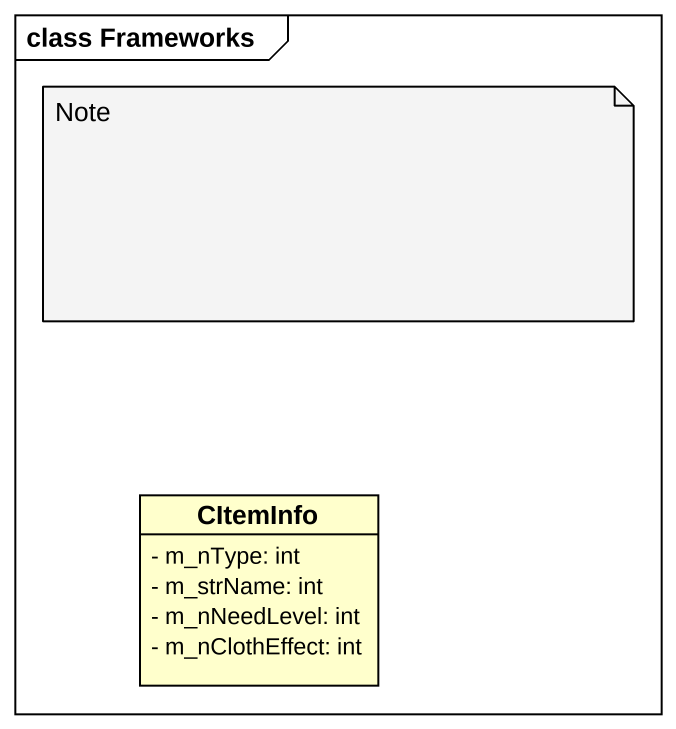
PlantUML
@startuml
mainframe class Frameworks
hide circle
hide empty members
skinparam classAttributeIconSize 0
class CItemInfo {
  - m_nType: int
  - m_strName: int
  - m_nNeedLevel: int
  - m_nClothEffect: int
}
note as N1
  Note
end note
@enduml
